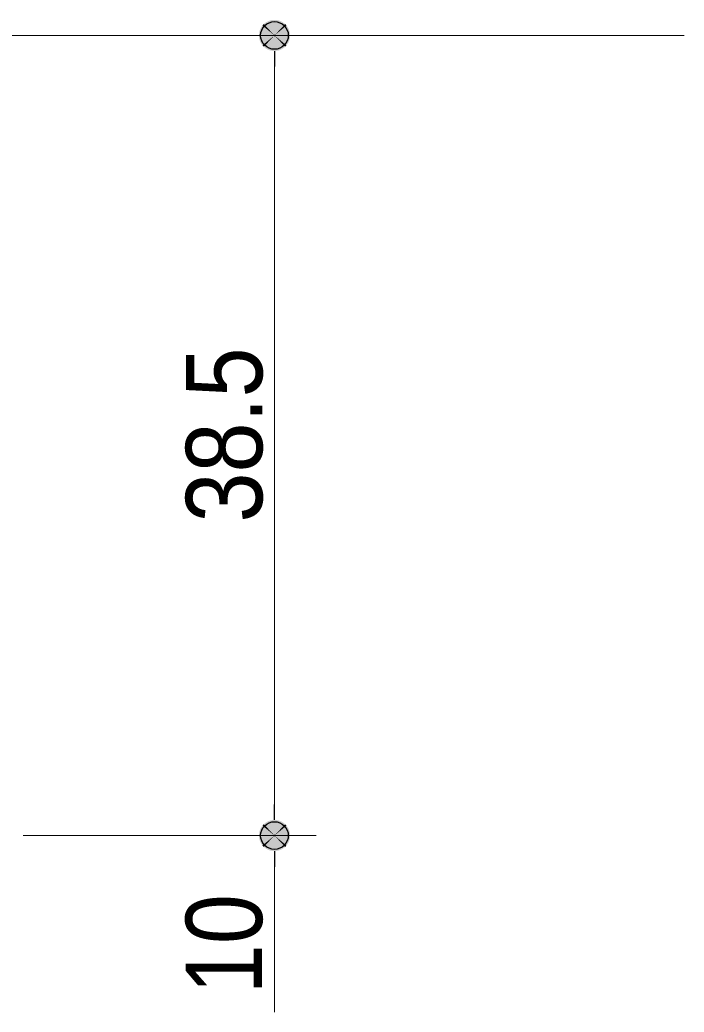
# Model space of a CAD drawing. Units: millimetres, scale not verified. Extents: x -4547 to 4547, y -2284 to 2284.
# Drawn here: x 553.1 to 792.9, y 363.5 to 721.6 of the extents above; entities that cross this region are included whole.
import ezdxf
from ezdxf.enums import TextEntityAlignment as Align

# ---------------------------------------------------------------- set-up
doc = ezdxf.new("R2010")
doc.units = ezdxf.units.MM
doc.header["$LTSCALE"] = 20
doc.header["$PDMODE"] = 32
doc.header["$PDSIZE"] = 10
for name, color, linetype, lineweight in [('0-1_3一般', 7, 'Continuous', 15), ('0-3_0', 7, 'Continuous', 25), ('0-5_2寸法-1', 7, 'Continuous', 15)]:
    doc.layers.add(name, color=color, linetype=linetype, lineweight=lineweight)
doc.layers.add('0-4_Defpoints', color=7, linetype='Continuous')
doc.styles.add('ＭＳ Ｐゴシック', font='')
doc.styles.get('ＭＳ Ｐゴシック').set_extended_font_data('MS PGothic')

# ---------------------------------------------------------------- blocks, each defined once
blk = doc.blocks.new('グループ-47')
at = {"layer": '0-1_3一般', "lineweight": 5}
for p, q in [((38499.8, 14319), (27399.8, 14319)), ((42669.8, 14319), (38499.8, 14319))]:
    blk.add_line(p, q, dxfattribs=at)
blk = doc.blocks.new('グループ-49')
at = {"layer": '0-1_3一般'}
blk.add_blockref('グループ-47', (0, 0), dxfattribs=at)
blk = doc.blocks.new('_Dot')
at = {"layer": '0-3_0'}
blk.add_line((-10, 0), (-20, 0), dxfattribs=at)
for points in [[(0, 0), (-8.09, 5.88), (-7.29, 6.85)], [(0, 0), (-7.29, 6.85), (-6.37, 7.71)], [(0, 0), (-6.37, 7.71), (-5.36, 8.44)], [(0, 0), (-5.36, 8.44), (-4.26, 9.05)], [(0, 0), (-4.26, 9.05), (-3.09, 9.51)], [(0, 0), (-3.09, 9.51), (-1.87, 9.82)], [(0, 0), (-1.87, 9.82), (-0.63, 9.98)], [(0, 0), (-0.63, 9.98), (0.63, 9.98)], [(0, 0), (0.63, 9.98), (1.87, 9.82)], [(0, 0), (1.87, 9.82), (3.09, 9.51)], [(0, 0), (3.09, 9.51), (4.26, 9.05)], [(0, 0), (4.26, 9.05), (5.36, 8.44)], [(0, 0), (5.36, 8.44), (6.37, 7.71)], [(0, 0), (6.37, 7.71), (7.29, 6.85)], [(0, 0), (7.29, 6.85), (8.09, 5.88)], [(0, 0), (-10, 0), (-9.92, 1.25)], [(0, 0), (-9.92, -1.25), (-10, 0)], [(0, 0), (-9.92, 1.25), (-9.69, 2.49)], [(0, 0), (-9.69, -2.49), (-9.92, -1.25)], [(0, 0), (-9.69, 2.49), (-9.3, 3.68)], [(0, 0), (-9.3, -3.68), (-9.69, -2.49)], [(0, 0), (-9.3, 3.68), (-8.76, 4.82)], [(0, 0), (-8.76, -4.82), (-9.3, -3.68)], [(0, 0), (-8.76, 4.82), (-8.09, 5.88)], [(0, 0), (-8.09, -5.88), (-8.76, -4.82)], [(0, 0), (-7.29, -6.85), (-8.09, -5.88)], [(0, 0), (-6.37, -7.71), (-7.29, -6.85)], [(0, 0), (-5.36, -8.44), (-6.37, -7.71)], [(0, 0), (-4.26, -9.05), (-5.36, -8.44)], [(0, 0), (-3.09, -9.51), (-4.26, -9.05)], [(0, 0), (-1.87, -9.82), (-3.09, -9.51)], [(0, 0), (-0.63, -9.98), (-1.87, -9.82)], [(0, 0), (0.63, -9.98), (-0.63, -9.98)], [(0, 0), (8.09, 5.88), (8.76, 4.82)], [(0, 0), (8.76, 4.82), (9.3, 3.68)], [(0, 0), (9.3, 3.68), (9.69, 2.49)], [(0, 0), (9.69, 2.49), (9.92, 1.25)], [(0, 0), (9.92, 1.25), (10, 0)], [(0, 0), (1.87, -9.82), (0.63, -9.98)], [(0, 0), (3.09, -9.51), (1.87, -9.82)], [(0, 0), (4.26, -9.05), (3.09, -9.51)], [(0, 0), (5.36, -8.44), (4.26, -9.05)], [(0, 0), (6.37, -7.71), (5.36, -8.44)], [(0, 0), (7.29, -6.85), (6.37, -7.71)], [(0, 0), (8.09, -5.88), (7.29, -6.85)], [(0, 0), (8.76, -4.82), (8.09, -5.88)], [(0, 0), (9.3, -3.68), (8.76, -4.82)], [(0, 0), (9.69, -2.49), (9.3, -3.68)], [(0, 0), (9.92, -1.25), (9.69, -2.49)], [(0, 0), (10, 0), (9.92, -1.25)]]:
    blk.add_solid(points, dxfattribs=at)

msp = doc.modelspace()

# ---------------------------------------------------------------- linework, layer by layer
at = {"layer": '0-4_Defpoints'}
for p in [(645.01, 715.95), (645.01, 427.2)]:
    msp.add_point(p, dxfattribs=at)
at = {"layer": '0-5_2寸法-1'}
for p, q in [((660.01, 715.95), (660.21, 715.95)), ((645.01, 704.7), (645.01, 438.46)), ((554.36, 427.2), (660.01, 427.2)), ((554.36, 427.2), (660.01, 427.2)), ((645.01, 415.95), (645.01, 363.46))]:
    msp.add_line(p, q, dxfattribs=at)

# ---------------------------------------------------------------- block references
at = {"layer": '0-1_3一般', "xscale": 0.05, "yscale": 0.05}
msp.add_blockref('グループ-49', (-1340.62, 0), dxfattribs=at)
at = {"layer": '0-5_2寸法-1', "xscale": 0.5627563, "yscale": 0.5627563}
for p, rotation in [((645.01, 715.95), 90), ((645.01, 427.2), 270), ((645.01, 427.2), 90)]:
    msp.add_blockref('_Dot', p, dxfattribs=dict(at, rotation=rotation))

# ---------------------------------------------------------------- texts
at = {"layer": '0-5_2寸法-1', "style": 'ＭＳ Ｐゴシック', "width": 0.9}
for s, p in [('38.5', (648.89, 540.17)), ('10', (648.82, 369.96))]:
    msp.add_text(s, height=27.57, rotation=90, dxfattribs=at).set_placement(p, align=Align.BOTTOM_LEFT)

doc.saveas('drawing.dxf')
